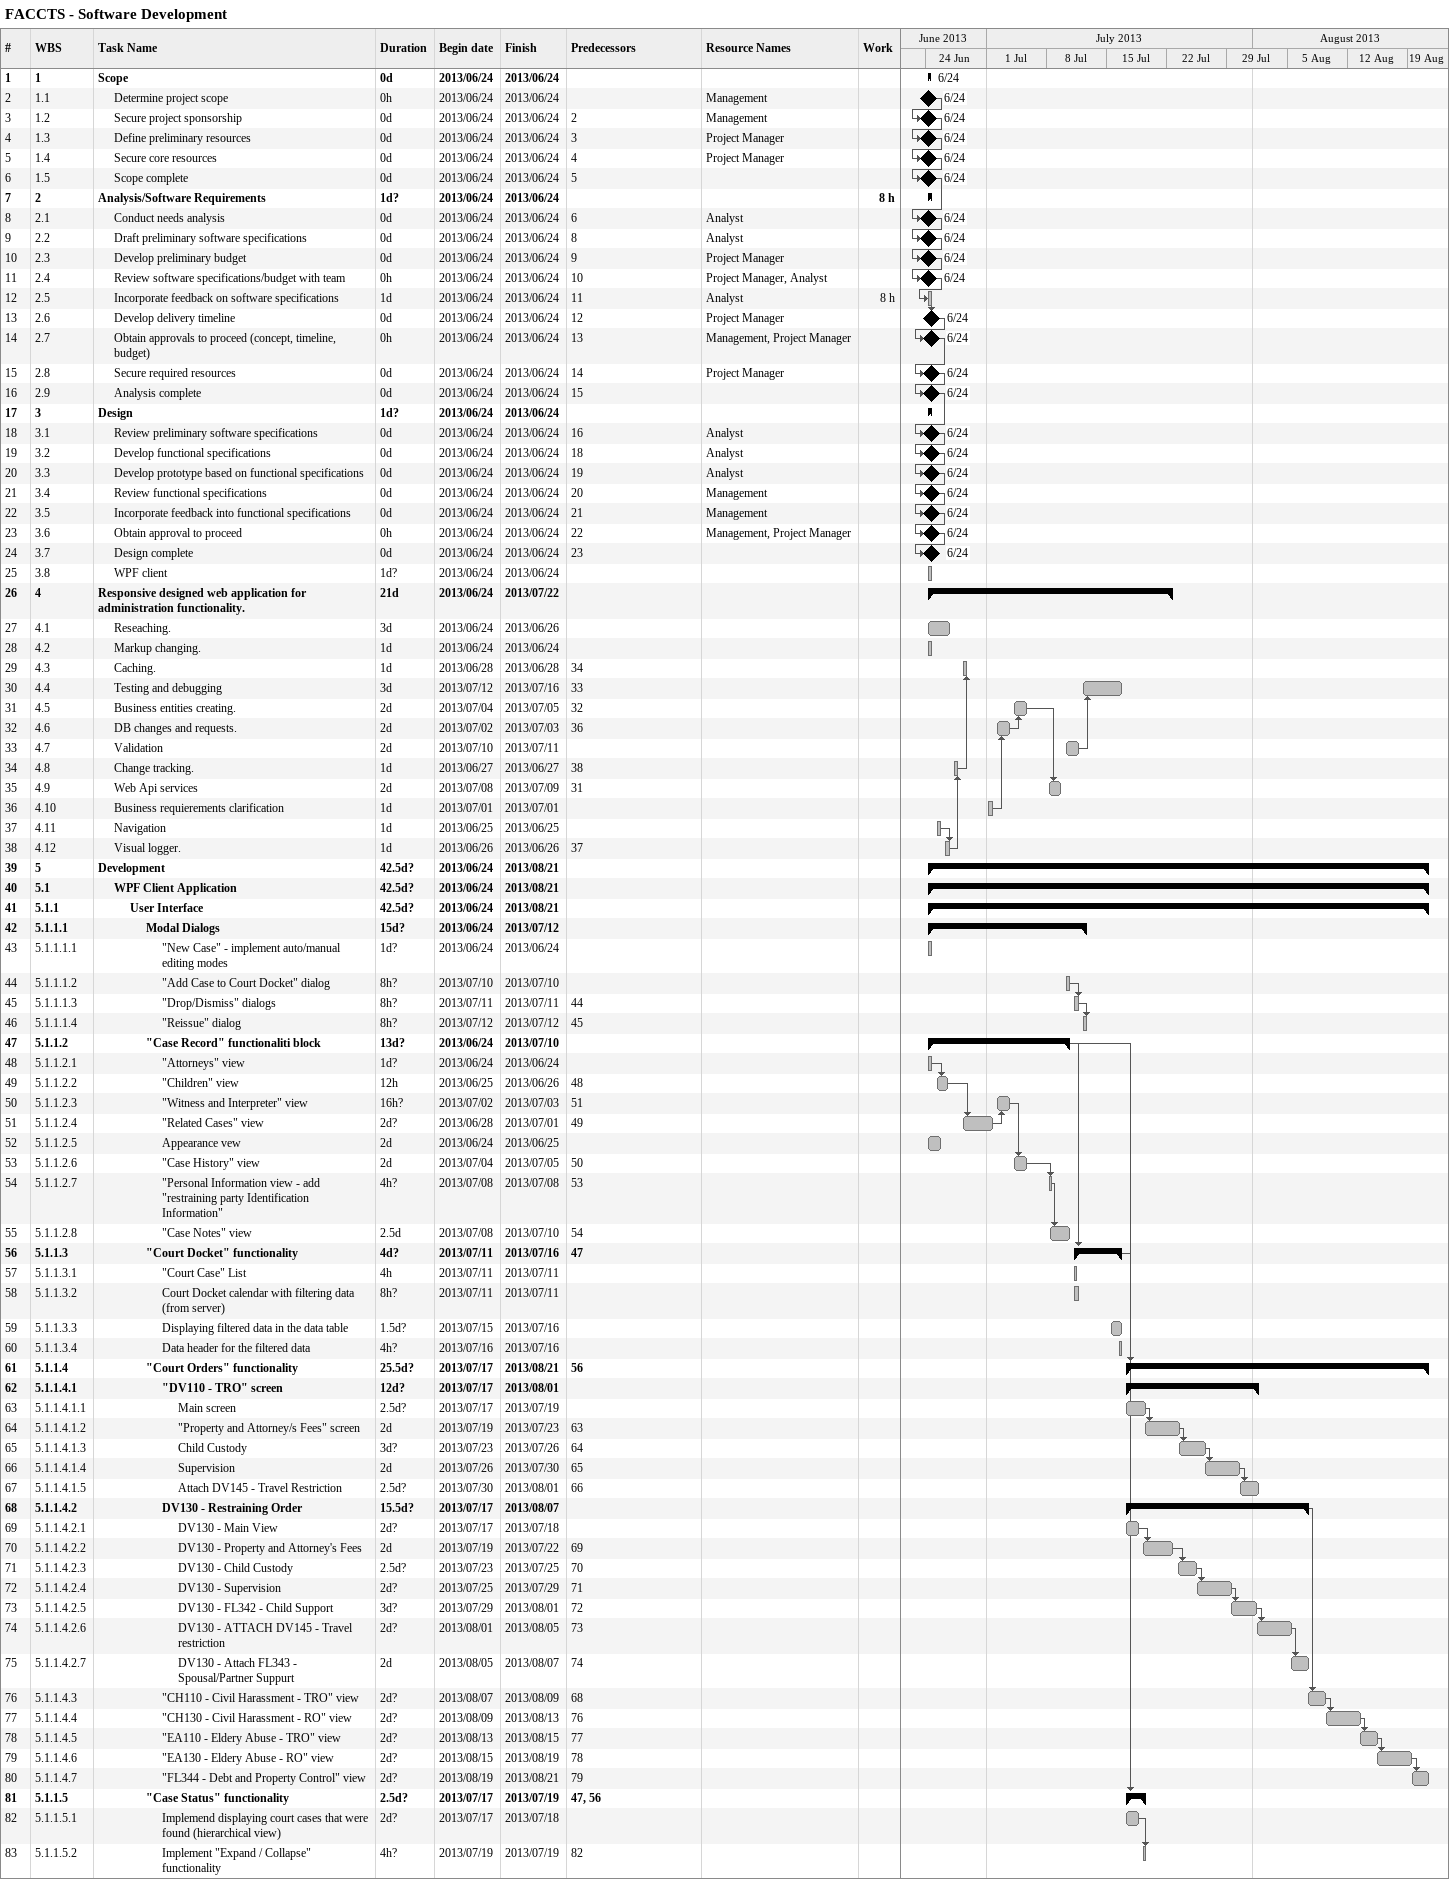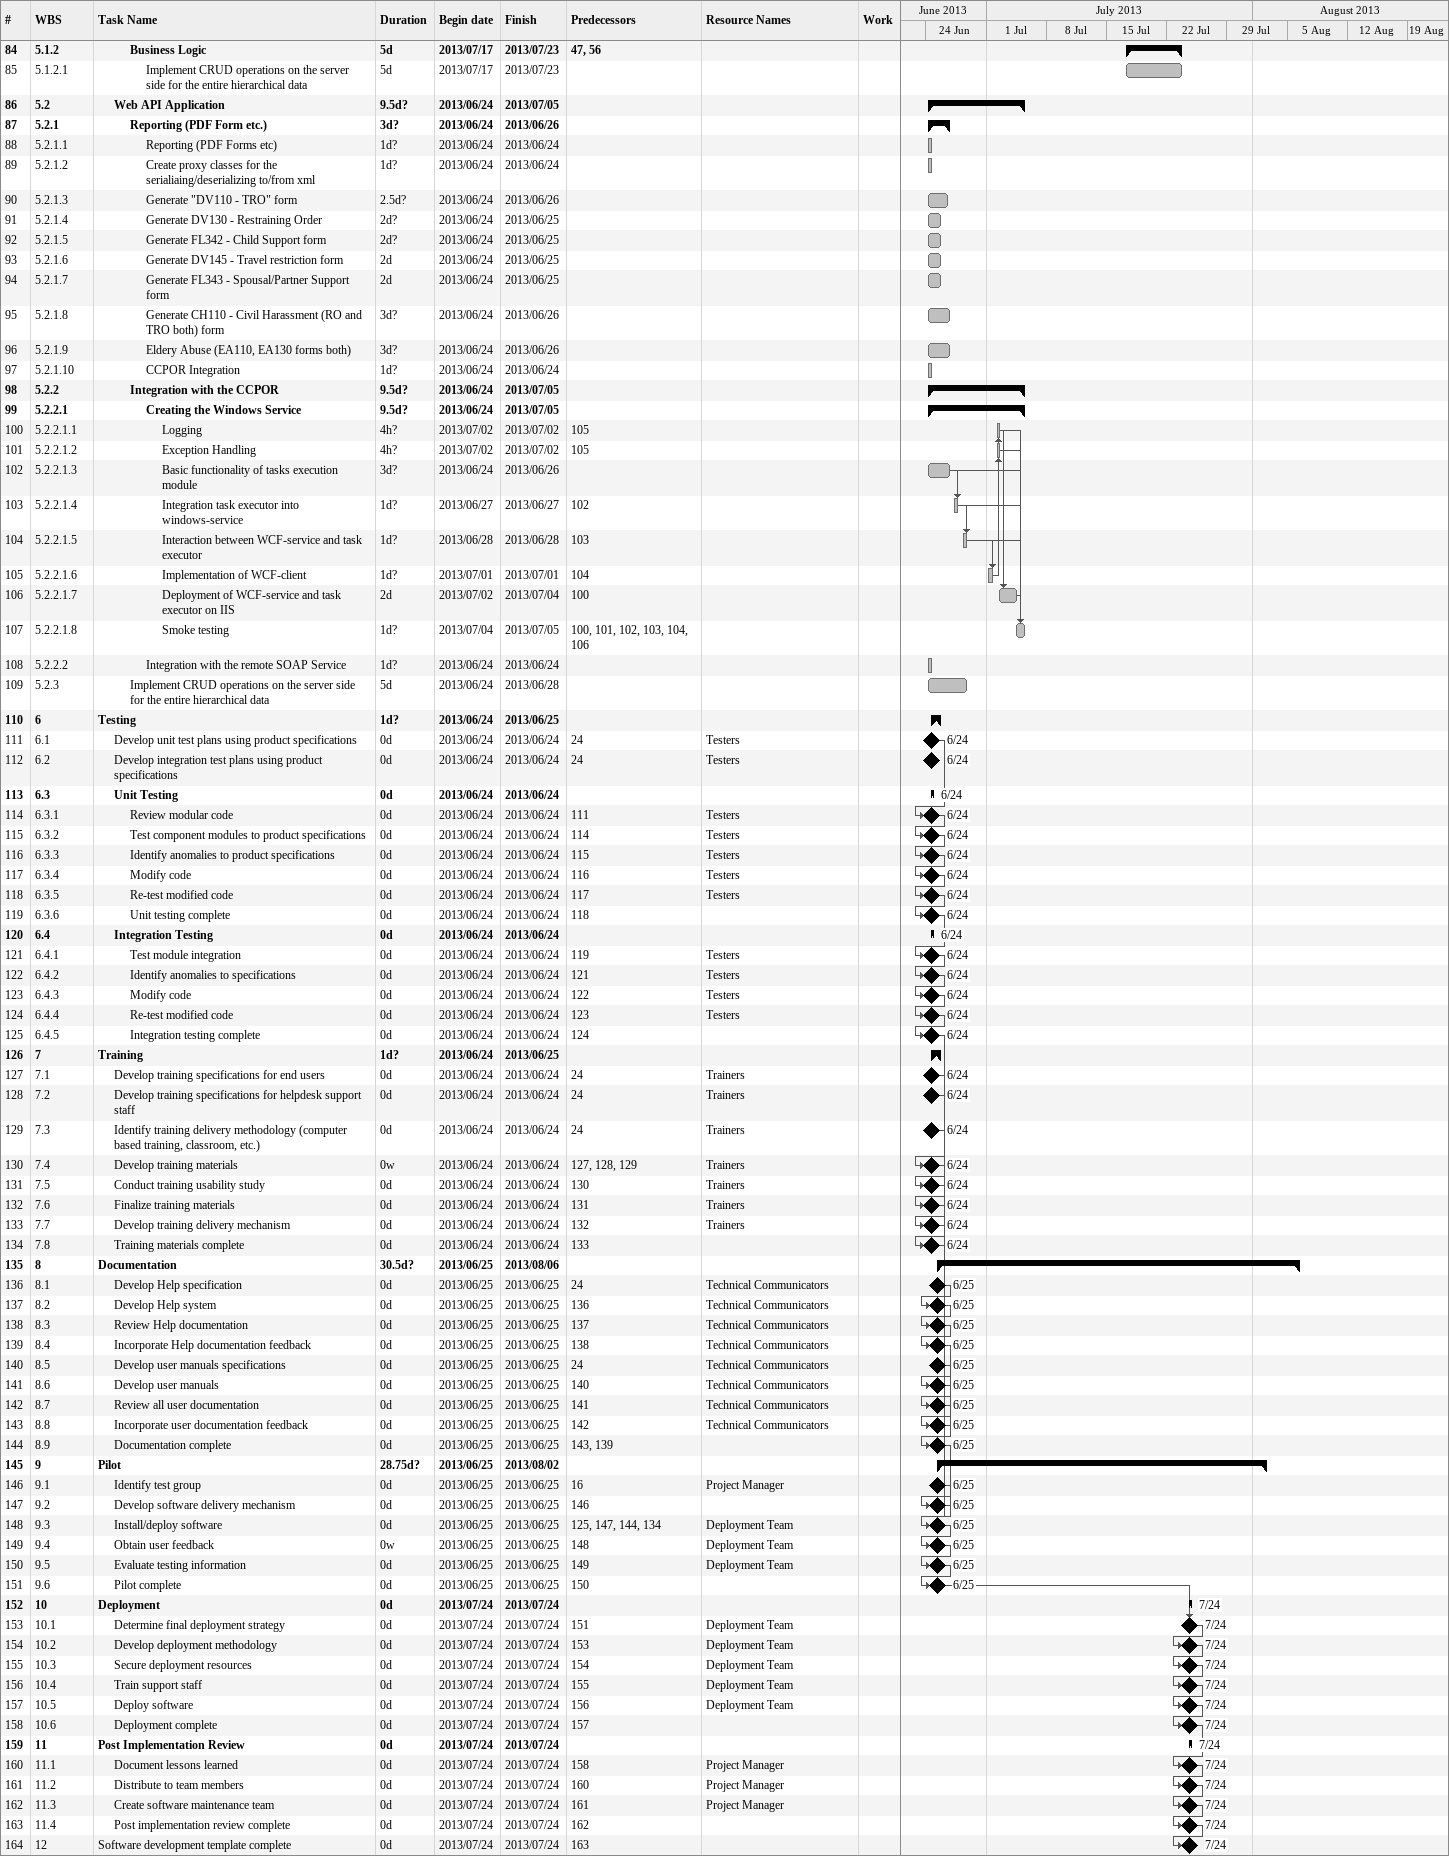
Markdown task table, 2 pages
FACCTS - Software Development

| ID | WBS | Task | Duration | Start | Finish | Predecessors | Resources | Work (h) |
|---|---|---|---|---|---|---|---|---|
| 1 | 1 | **Scope** | 0d | 2013-06-24 | 2013-06-24 |  |  |  |
| 2 | 1.1 | Determine project scope | 0h | 2013-06-24 | 2013-06-24 |  | Management |  |
| 3 | 1.2 | Secure project sponsorship | 0d | 2013-06-24 | 2013-06-24 | 2 | Management |  |
| 4 | 1.3 | Define preliminary resources | 0d | 2013-06-24 | 2013-06-24 | 3 | Project Manager |  |
| 5 | 1.4 | Secure core resources | 0d | 2013-06-24 | 2013-06-24 | 4 | Project Manager |  |
| 6 | 1.5 | Scope complete | 0d | 2013-06-24 | 2013-06-24 | 5 |  |  |
| 7 | 2 | **Analysis/Software Requirements** | 1d? | 2013-06-24 | 2013-06-24 |  |  | 8 |
| 8 | 2.1 | Conduct needs analysis | 0d | 2013-06-24 | 2013-06-24 | 6 | Analyst |  |
| 9 | 2.2 | Draft preliminary software specifications | 0d | 2013-06-24 | 2013-06-24 | 8 | Analyst |  |
| 10 | 2.3 | Develop preliminary budget | 0d | 2013-06-24 | 2013-06-24 | 9 | Project Manager |  |
| 11 | 2.4 | Review software specifications/budget with team | 0h | 2013-06-24 | 2013-06-24 | 10 | Project Manager, Analyst |  |
| 12 | 2.5 | Incorporate feedback on software specifications | 1d | 2013-06-24 | 2013-06-24 | 11 | Analyst | 8 |
| 13 | 2.6 | Develop delivery timeline | 0d | 2013-06-24 | 2013-06-24 | 12 | Project Manager |  |
| 14 | 2.7 | Obtain approvals to proceed (concept, timeline, budget) | 0h | 2013-06-24 | 2013-06-24 | 13 | Management, Project Manager |  |
| 15 | 2.8 | Secure required resources | 0d | 2013-06-24 | 2013-06-24 | 14 | Project Manager |  |
| 16 | 2.9 | Analysis complete | 0d | 2013-06-24 | 2013-06-24 | 15 |  |  |
| 17 | 3 | **Design** | 1d? | 2013-06-24 | 2013-06-24 |  |  |  |
| 18 | 3.1 | Review preliminary software specifications | 0d | 2013-06-24 | 2013-06-24 | 16 | Analyst |  |
| 19 | 3.2 | Develop functional specifications | 0d | 2013-06-24 | 2013-06-24 | 18 | Analyst |  |
| 20 | 3.3 | Develop prototype based on functional specifications | 0d | 2013-06-24 | 2013-06-24 | 19 | Analyst |  |
| 21 | 3.4 | Review functional specifications | 0d | 2013-06-24 | 2013-06-24 | 20 | Management |  |
| 22 | 3.5 | Incorporate feedback into functional specifications | 0d | 2013-06-24 | 2013-06-24 | 21 | Management |  |
| 23 | 3.6 | Obtain approval to proceed | 0h | 2013-06-24 | 2013-06-24 | 22 | Management, Project Manager |  |
| 24 | 3.7 | Design complete | 0d | 2013-06-24 | 2013-06-24 | 23 |  |  |
| 25 | 3.8 | WPF client | 1d? | 2013-06-24 | 2013-06-24 |  |  |  |
| 26 | 4 | **Responsive designed web application for administration functionality.** | 21d | 2013-06-24 | 2013-07-22 |  |  |  |
| 27 | 4.1 | Reseaching. | 3d | 2013-06-24 | 2013-06-26 |  |  |  |
| 28 | 4.2 | Markup changing. | 1d | 2013-06-24 | 2013-06-24 |  |  |  |
| 29 | 4.3 | Caching. | 1d | 2013-06-28 | 2013-06-28 | 34 |  |  |
| 30 | 4.4 | Testing and debugging | 3d | 2013-07-12 | 2013-07-16 | 33 |  |  |
| 31 | 4.5 | Business entities creating. | 2d | 2013-07-04 | 2013-07-05 | 32 |  |  |
| 32 | 4.6 | DB changes and requests. | 2d | 2013-07-02 | 2013-07-03 | 36 |  |  |
| 33 | 4.7 | Validation | 2d | 2013-07-10 | 2013-07-11 |  |  |  |
| 34 | 4.8 | Change tracking. | 1d | 2013-06-27 | 2013-06-27 | 38 |  |  |
| 35 | 4.9 | Web Api services | 2d | 2013-07-08 | 2013-07-09 | 31 |  |  |
| 36 | 4.10 | Business requierements clarification | 1d | 2013-07-01 | 2013-07-01 |  |  |  |
| 37 | 4.11 | Navigation | 1d | 2013-06-25 | 2013-06-25 |  |  |  |
| 38 | 4.12 | Visual logger. | 1d | 2013-06-26 | 2013-06-26 | 37 |  |  |
| 39 | 5 | **Development** | 42.5d? | 2013-06-24 | 2013-08-21 |  |  |  |
| 40 | 5.1 | **WPF Client Application** | 42.5d? | 2013-06-24 | 2013-08-21 |  |  |  |
| 41 | 5.1.1 | **User Interface** | 42.5d? | 2013-06-24 | 2013-08-21 |  |  |  |
| 42 | 5.1.1.1 | **Modal Dialogs** | 15d? | 2013-06-24 | 2013-07-12 |  |  |  |
| 43 | 5.1.1.1.1 | "New Case" - implement auto/manual editing modes | 1d? | 2013-06-24 | 2013-06-24 |  |  |  |
| 44 | 5.1.1.1.2 | "Add Case to Court Docket" dialog | 8h? | 2013-07-10 | 2013-07-10 |  |  |  |
| 45 | 5.1.1.1.3 | "Drop/Dismiss" dialogs | 8h? | 2013-07-11 | 2013-07-11 | 44 |  |  |
| 46 | 5.1.1.1.4 | "Reissue" dialog | 8h? | 2013-07-12 | 2013-07-12 | 45 |  |  |
| 47 | 5.1.1.2 | **"Case Record" functionaliti block** | 13d? | 2013-06-24 | 2013-07-10 |  |  |  |
| 48 | 5.1.1.2.1 | "Attorneys" view | 1d? | 2013-06-24 | 2013-06-24 |  |  |  |
| 49 | 5.1.1.2.2 | "Children" view | 12h | 2013-06-25 | 2013-06-26 | 48 |  |  |
| 50 | 5.1.1.2.3 | "Witness and Interpreter" view | 16h? | 2013-07-02 | 2013-07-03 | 51 |  |  |
| 51 | 5.1.1.2.4 | "Related Cases" view | 2d? | 2013-06-28 | 2013-07-01 | 49 |  |  |
| 52 | 5.1.1.2.5 | Appearance vew | 2d | 2013-06-24 | 2013-06-25 |  |  |  |
| 53 | 5.1.1.2.6 | "Case History" view | 2d | 2013-07-04 | 2013-07-05 | 50 |  |  |
| 54 | 5.1.1.2.7 | "Personal Information view - add "restraining party Identification Information" | 4h? | 2013-07-08 | 2013-07-08 | 53 |  |  |
| 55 | 5.1.1.2.8 | "Case Notes" view | 2.5d | 2013-07-08 | 2013-07-10 | 54 |  |  |
| 56 | 5.1.1.3 | **"Court Docket" functionality** | 4d? | 2013-07-11 | 2013-07-16 | 47 |  |  |
| 57 | 5.1.1.3.1 | "Court Case" List | 4h | 2013-07-11 | 2013-07-11 |  |  |  |
| 58 | 5.1.1.3.2 | Court Docket calendar with filtering data (from server) | 8h? | 2013-07-11 | 2013-07-11 |  |  |  |
| 59 | 5.1.1.3.3 | Displaying filtered data in the data table | 1.5d? | 2013-07-15 | 2013-07-16 |  |  |  |
| 60 | 5.1.1.3.4 | Data header for the filtered data | 4h? | 2013-07-16 | 2013-07-16 |  |  |  |
| 61 | 5.1.1.4 | **"Court Orders" functionality** | 25.5d? | 2013-07-17 | 2013-08-21 | 56 |  |  |
| 62 | 5.1.1.4.1 | **"DV110 - TRO" screen** | 12d? | 2013-07-17 | 2013-08-01 |  |  |  |
| 63 | 5.1.1.4.1.1 | Main screen | 2.5d? | 2013-07-17 | 2013-07-19 |  |  |  |
| 64 | 5.1.1.4.1.2 | "Property and Attorney/s Fees" screen | 2d | 2013-07-19 | 2013-07-23 | 63 |  |  |
| 65 | 5.1.1.4.1.3 | Child Custody | 3d? | 2013-07-23 | 2013-07-26 | 64 |  |  |
| 66 | 5.1.1.4.1.4 | Supervision | 2d | 2013-07-26 | 2013-07-30 | 65 |  |  |
| 67 | 5.1.1.4.1.5 | Attach DV145 - Travel Restriction | 2.5d? | 2013-07-30 | 2013-08-01 | 66 |  |  |
| 68 | 5.1.1.4.2 | **DV130 - Restraining Order** | 15.5d? | 2013-07-17 | 2013-08-07 |  |  |  |
| 69 | 5.1.1.4.2.1 | DV130 - Main View | 2d? | 2013-07-17 | 2013-07-18 |  |  |  |
| 70 | 5.1.1.4.2.2 | DV130 - Property and Attorney's Fees | 2d | 2013-07-19 | 2013-07-22 | 69 |  |  |
| 71 | 5.1.1.4.2.3 | DV130 - Child Custody | 2.5d? | 2013-07-23 | 2013-07-25 | 70 |  |  |
| 72 | 5.1.1.4.2.4 | DV130 - Supervision | 2d? | 2013-07-25 | 2013-07-29 | 71 |  |  |
| 73 | 5.1.1.4.2.5 | DV130 - FL342 - Child Support | 3d? | 2013-07-29 | 2013-08-01 | 72 |  |  |
| 74 | 5.1.1.4.2.6 | DV130 - ATTACH DV145 - Travel restriction | 2d? | 2013-08-01 | 2013-08-05 | 73 |  |  |
| 75 | 5.1.1.4.2.7 | DV130 - Attach FL343 - Spousal/Partner Suppurt | 2d | 2013-08-05 | 2013-08-07 | 74 |  |  |
| 76 | 5.1.1.4.3 | "CH110 - Civil Harassment - TRO" view | 2d? | 2013-08-07 | 2013-08-09 | 68 |  |  |
| 77 | 5.1.1.4.4 | "CH130 - Civil Harassment - RO" view | 2d? | 2013-08-09 | 2013-08-13 | 76 |  |  |
| 78 | 5.1.1.4.5 | "EA110 - Eldery Abuse - TRO" view | 2d? | 2013-08-13 | 2013-08-15 | 77 |  |  |
| 79 | 5.1.1.4.6 | "EA130 - Eldery Abuse - RO" view | 2d? | 2013-08-15 | 2013-08-19 | 78 |  |  |
| 80 | 5.1.1.4.7 | "FL344 - Debt and Property Control" view | 2d? | 2013-08-19 | 2013-08-21 | 79 |  |  |
| 81 | 5.1.1.5 | **"Case Status" functionality** | 2.5d? | 2013-07-17 | 2013-07-19 | 47, 56 |  |  |
| 82 | 5.1.1.5.1 | Implemend displaying court cases that were found (hierarchical view) | 2d? | 2013-07-17 | 2013-07-18 |  |  |  |
| 83 | 5.1.1.5.2 | Implement "Expand / Collapse" functionality | 4h? | 2013-07-19 | 2013-07-19 | 82 |  |  |
| 84 | 5.1.2 | **Business Logic** | 5d | 2013-07-17 | 2013-07-23 | 47, 56 |  |  |
| 85 | 5.1.2.1 | Implement CRUD operations on the server side for the entire hierarchical data | 5d | 2013-07-17 | 2013-07-23 |  |  |  |
| 86 | 5.2 | **Web API Application** | 9.5d? | 2013-06-24 | 2013-07-05 |  |  |  |
| 87 | 5.2.1 | **Reporting (PDF Form etc.)** | 3d? | 2013-06-24 | 2013-06-26 |  |  |  |
| 88 | 5.2.1.1 | Reporting (PDF Forms etc) | 1d? | 2013-06-24 | 2013-06-24 |  |  |  |
| 89 | 5.2.1.2 | Create proxy classes for the serialiaing/deserializing to/from xml | 1d? | 2013-06-24 | 2013-06-24 |  |  |  |
| 90 | 5.2.1.3 | Generate "DV110 - TRO" form | 2.5d? | 2013-06-24 | 2013-06-26 |  |  |  |
| 91 | 5.2.1.4 | Generate DV130 - Restraining Order | 2d? | 2013-06-24 | 2013-06-25 |  |  |  |
| 92 | 5.2.1.5 | Generate FL342 - Child Support form | 2d? | 2013-06-24 | 2013-06-25 |  |  |  |
| 93 | 5.2.1.6 | Generate DV145 - Travel restriction form | 2d | 2013-06-24 | 2013-06-25 |  |  |  |
| 94 | 5.2.1.7 | Generate FL343 - Spousal/Partner Support form | 2d | 2013-06-24 | 2013-06-25 |  |  |  |
| 95 | 5.2.1.8 | Generate CH110 - Civil Harassment (RO and TRO both) form | 3d? | 2013-06-24 | 2013-06-26 |  |  |  |
| 96 | 5.2.1.9 | Eldery Abuse (EA110, EA130 forms both) | 3d? | 2013-06-24 | 2013-06-26 |  |  |  |
| 97 | 5.2.1.10 | CCPOR Integration | 1d? | 2013-06-24 | 2013-06-24 |  |  |  |
| 98 | 5.2.2 | **Integration with the CCPOR** | 9.5d? | 2013-06-24 | 2013-07-05 |  |  |  |
| 99 | 5.2.2.1 | **Creating the Windows Service** | 9.5d? | 2013-06-24 | 2013-07-05 |  |  |  |
| 100 | 5.2.2.1.1 | Logging | 4h? | 2013-07-02 | 2013-07-02 | 105 |  |  |
| 101 | 5.2.2.1.2 | Exception Handling | 4h? | 2013-07-02 | 2013-07-02 | 105 |  |  |
| 102 | 5.2.2.1.3 | Basic functionality of tasks execution module | 3d? | 2013-06-24 | 2013-06-26 |  |  |  |
| 103 | 5.2.2.1.4 | Integration task executor into windows-service | 1d? | 2013-06-27 | 2013-06-27 | 102 |  |  |
| 104 | 5.2.2.1.5 | Interaction between WCF-service and task executor | 1d? | 2013-06-28 | 2013-06-28 | 103 |  |  |
| 105 | 5.2.2.1.6 | Implementation of WCF-client | 1d? | 2013-07-01 | 2013-07-01 | 104 |  |  |
| 106 | 5.2.2.1.7 | Deployment of WCF-service and task executor on IIS | 2d | 2013-07-02 | 2013-07-04 | 100 |  |  |
| 107 | 5.2.2.1.8 | Smoke testing | 1d? | 2013-07-04 | 2013-07-05 | 100, 101, 102, 103, 104, 106 |  |  |
| 108 | 5.2.2.2 | Integration with the remote SOAP Service | 1d? | 2013-06-24 | 2013-06-24 |  |  |  |
| 109 | 5.2.3 | Implement CRUD operations on the server side for the entire hierarchical data | 5d | 2013-06-24 | 2013-06-28 |  |  |  |
| 110 | 6 | **Testing** | 1d? | 2013-06-24 | 2013-06-25 |  |  |  |
| 111 | 6.1 | Develop unit test plans using product specifications | 0d | 2013-06-24 | 2013-06-24 | 24 | Testers |  |
| 112 | 6.2 | Develop integration test plans using product specifications | 0d | 2013-06-24 | 2013-06-24 | 24 | Testers |  |
| 113 | 6.3 | **Unit Testing** | 0d | 2013-06-24 | 2013-06-24 |  |  |  |
| 114 | 6.3.1 | Review modular code | 0d | 2013-06-24 | 2013-06-24 | 111 | Testers |  |
| 115 | 6.3.2 | Test component modules to product specifications | 0d | 2013-06-24 | 2013-06-24 | 114 | Testers |  |
| 116 | 6.3.3 | Identify anomalies to product specifications | 0d | 2013-06-24 | 2013-06-24 | 115 | Testers |  |
| 117 | 6.3.4 | Modify code | 0d | 2013-06-24 | 2013-06-24 | 116 | Testers |  |
| 118 | 6.3.5 | Re-test modified code | 0d | 2013-06-24 | 2013-06-24 | 117 | Testers |  |
| 119 | 6.3.6 | Unit testing complete | 0d | 2013-06-24 | 2013-06-24 | 118 |  |  |
| 120 | 6.4 | **Integration Testing** | 0d | 2013-06-24 | 2013-06-24 |  |  |  |
| 121 | 6.4.1 | Test module integration | 0d | 2013-06-24 | 2013-06-24 | 119 | Testers |  |
| 122 | 6.4.2 | Identify anomalies to specifications | 0d | 2013-06-24 | 2013-06-24 | 121 | Testers |  |
| 123 | 6.4.3 | Modify code | 0d | 2013-06-24 | 2013-06-24 | 122 | Testers |  |
| 124 | 6.4.4 | Re-test modified code | 0d | 2013-06-24 | 2013-06-24 | 123 | Testers |  |
| 125 | 6.4.5 | Integration testing complete | 0d | 2013-06-24 | 2013-06-24 | 124 |  |  |
| 126 | 7 | **Training** | 1d? | 2013-06-24 | 2013-06-25 |  |  |  |
| 127 | 7.1 | Develop training specifications for end users | 0d | 2013-06-24 | 2013-06-24 | 24 | Trainers |  |
| 128 | 7.2 | Develop training specifications for helpdesk support staff | 0d | 2013-06-24 | 2013-06-24 | 24 | Trainers |  |
| 129 | 7.3 | Identify training delivery methodology (computer based training, classroom, etc.) | 0d | 2013-06-24 | 2013-06-24 | 24 | Trainers |  |
| 130 | 7.4 | Develop training materials | 0w | 2013-06-24 | 2013-06-24 | 127, 128, 129 | Trainers |  |
| 131 | 7.5 | Conduct training usability study | 0d | 2013-06-24 | 2013-06-24 | 130 | Trainers |  |
| 132 | 7.6 | Finalize training materials | 0d | 2013-06-24 | 2013-06-24 | 131 | Trainers |  |
| 133 | 7.7 | Develop training delivery mechanism | 0d | 2013-06-24 | 2013-06-24 | 132 | Trainers |  |
| 134 | 7.8 | Training materials complete | 0d | 2013-06-24 | 2013-06-24 | 133 |  |  |
| 135 | 8 | **Documentation** | 30.5d? | 2013-06-25 | 2013-08-06 |  |  |  |
| 136 | 8.1 | Develop Help specification | 0d | 2013-06-25 | 2013-06-25 | 24 | Technical Communicators |  |
| 137 | 8.2 | Develop Help system | 0d | 2013-06-25 | 2013-06-25 | 136 | Technical Communicators |  |
| 138 | 8.3 | Review Help documentation | 0d | 2013-06-25 | 2013-06-25 | 137 | Technical Communicators |  |
| 139 | 8.4 | Incorporate Help documentation feedback | 0d | 2013-06-25 | 2013-06-25 | 138 | Technical Communicators |  |
| 140 | 8.5 | Develop user manuals specifications | 0d | 2013-06-25 | 2013-06-25 | 24 | Technical Communicators |  |
| 141 | 8.6 | Develop user manuals | 0d | 2013-06-25 | 2013-06-25 | 140 | Technical Communicators |  |
| 142 | 8.7 | Review all user documentation | 0d | 2013-06-25 | 2013-06-25 | 141 | Technical Communicators |  |
| 143 | 8.8 | Incorporate user documentation feedback | 0d | 2013-06-25 | 2013-06-25 | 142 | Technical Communicators |  |
| 144 | 8.9 | Documentation complete | 0d | 2013-06-25 | 2013-06-25 | 143, 139 |  |  |
| 145 | 9 | **Pilot** | 28.75d? | 2013-06-25 | 2013-08-02 |  |  |  |
| 146 | 9.1 | Identify test group | 0d | 2013-06-25 | 2013-06-25 | 16 | Project Manager |  |
| 147 | 9.2 | Develop software delivery mechanism | 0d | 2013-06-25 | 2013-06-25 | 146 |  |  |
| 148 | 9.3 | Install/deploy software | 0d | 2013-06-25 | 2013-06-25 | 125, 147, 144, 134 | Deployment Team |  |
| 149 | 9.4 | Obtain user feedback | 0w | 2013-06-25 | 2013-06-25 | 148 | Deployment Team |  |
| 150 | 9.5 | Evaluate testing information | 0d | 2013-06-25 | 2013-06-25 | 149 | Deployment Team |  |
| 151 | 9.6 | Pilot complete | 0d | 2013-06-25 | 2013-06-25 | 150 |  |  |
| 152 | 10 | **Deployment** | 0d | 2013-07-24 | 2013-07-24 |  |  |  |
| 153 | 10.1 | Determine final deployment strategy | 0d | 2013-07-24 | 2013-07-24 | 151 | Deployment Team |  |
| 154 | 10.2 | Develop deployment methodology | 0d | 2013-07-24 | 2013-07-24 | 153 | Deployment Team |  |
| 155 | 10.3 | Secure deployment resources | 0d | 2013-07-24 | 2013-07-24 | 154 | Deployment Team |  |
| 156 | 10.4 | Train support staff | 0d | 2013-07-24 | 2013-07-24 | 155 | Deployment Team |  |
| 157 | 10.5 | Deploy software | 0d | 2013-07-24 | 2013-07-24 | 156 | Deployment Team |  |
| 158 | 10.6 | Deployment complete | 0d | 2013-07-24 | 2013-07-24 | 157 |  |  |
| 159 | 11 | **Post Implementation Review** | 0d | 2013-07-24 | 2013-07-24 |  |  |  |
| 160 | 11.1 | Document lessons learned | 0d | 2013-07-24 | 2013-07-24 | 158 | Project Manager |  |
| 161 | 11.2 | Distribute to team members | 0d | 2013-07-24 | 2013-07-24 | 160 | Project Manager |  |
| 162 | 11.3 | Create software maintenance team | 0d | 2013-07-24 | 2013-07-24 | 161 | Project Manager |  |
| 163 | 11.4 | Post implementation review complete | 0d | 2013-07-24 | 2013-07-24 | 162 |  |  |
| 164 | 12 | Software development template complete | 0d | 2013-07-24 | 2013-07-24 | 163 |  |  |
